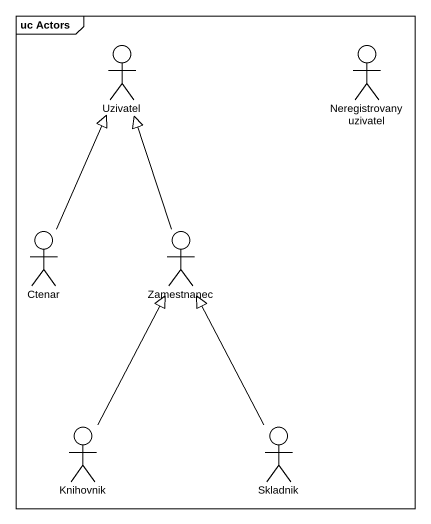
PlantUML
@startuml
mainframe uc Actors
actor Uzivatel
actor "Neregistrovany uzivatel" as Neregistrovany_uzivatel
actor Ctenar
actor Zamestnanec
actor Knihovnik
actor Skladnik
Ctenar -up-|> Uzivatel
Zamestnanec -up-|> Uzivatel
Knihovnik -up-|> Zamestnanec
Skladnik -up-|> Zamestnanec
@enduml
